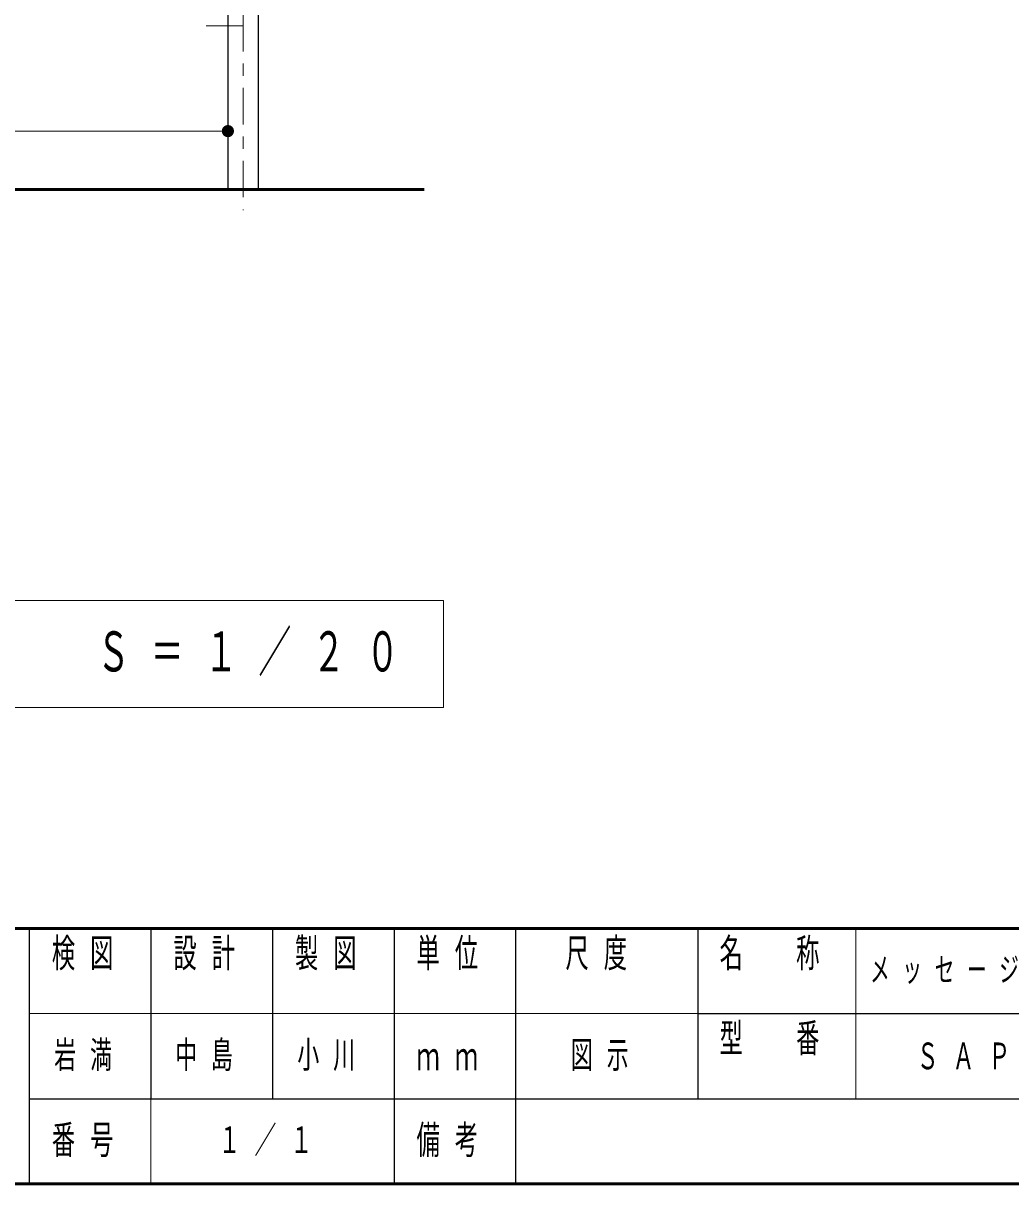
# Model space of a CAD drawing. Units: millimetres on the paper, scale 1:20. Extents: x -365 to 0, y -79 to 257.
# Drawn here: x -238 to -156.8, y 0 to 95.5 of the extents above; entities that cross this region are included whole.
import ezdxf

# ---------------------------------------------------------------- set-up
doc = ezdxf.new("R2010")
doc.units = ezdxf.units.MM
doc.linetypes.add('USER2', pattern=[6, 3, -1, 1, -1])
doc.layers.add('1_20', color=4, linetype='Continuous', lineweight=25)
doc.layers.add('NAKAMURA図枠', color=7, linetype='Continuous', lineweight=13)
doc.layers.add('99', color=7, linetype='Continuous')
doc.styles.add('ＭＳ ゴシック', font='')
doc.styles.get('ＭＳ ゴシック').set_extended_font_data('MS Gothic')

# ---------------------------------------------------------------- blocks, each defined once
blk = doc.blocks.new('filled_dot')
at = {"color": 0, "linetype": 'Continuous', "lineweight": -2, "const_width": 1.25}
blk.add_lwpolyline([(-0.625, 0, 1), (0.625, 0, 1)], format="xyb", close=True, dxfattribs=at)

msp = doc.modelspace()

# ---------------------------------------------------------------- linework, layer by layer
at = {"layer": '1_20', "color": 7, "linetype": 'USER2', "lineweight": 13}
for p, q in [((-219.914, 186.153), (-219.914, 80.092)), ((-219.951, 95.264), (-223.373, 95.264))]:
    msp.add_line(p, q, dxfattribs=at)
at = {"layer": '1_20', "color": 7}
for p, q in [((-221.164, 184.789), (-221.164, 81.789)), ((-218.664, 184.789), (-218.664, 81.789))]:
    msp.add_line(p, q, dxfattribs=at)
at = {"layer": '1_20', "color": 7, "lineweight": 13}
for p, q in [((-306.664, 86.599), (-221.164, 86.599)), ((-203.427, 47.981), (-273.727, 47.981)), ((-203.427, 39.181), (-203.427, 47.981)), ((-273.727, 39.181), (-203.427, 39.181))]:
    msp.add_line(p, q, dxfattribs=at)
at = {"layer": '1_20', "color": 7, "lineweight": 50}
msp.add_line((-306.664, 81.789), (-205.014, 81.789), dxfattribs=at)
at = {"layer": 'NAKAMURA図枠', "lineweight": 50}
for p, q in [((-365, 21), (0, 21)), ((-365, 0), (0, 0))]:
    msp.add_line(p, q, dxfattribs=at)
at = {"layer": 'NAKAMURA図枠', "lineweight": 25}
for p, q in [((-237.5, 21), (-237.5, 0)), ((-227.5, 21), (-227.5, 7)), ((-217.5, 21), (-217.5, 7)), ((-207.5, 21), (-207.5, 0)), ((-197.5, 21), (-197.5, 7)), ((-182.5, 21), (-182.5, 7)), ((-182.5, 14), (-70, 14)), ((-237.5, 7), (0, 7)), ((-197.5, 7), (-197.5, 0))]:
    msp.add_line(p, q, dxfattribs=at)
at = {"layer": 'NAKAMURA図枠'}
for p, q in [((-169.5, 21), (-169.5, 7)), ((-237.5, 14), (-182.5, 14)), ((-227.5, 7), (-227.5, 0))]:
    msp.add_line(p, q, dxfattribs=at)

# ---------------------------------------------------------------- block references
at = {"layer": '1_20', "color": 7, "lineweight": 13, "xscale": 0.4, "yscale": 0.4, "rotation": 180}
msp.add_blockref('filled_dot', (-221.164, 86.599), dxfattribs=at)

# ---------------------------------------------------------------- texts
at = {"layer": '1_20', "color": 7, "insert": (-238.577, 43.581), "char_height": 3.299, "attachment_point": 5, "style": 'ＭＳ ゴシック'}
msp.add_mtext('\\T1.64;\\W0.6;立面図（平常時）\u3000Ｓ＝１／２０', dxfattribs=at)
at = {"layer": '99', "style": 'ＭＳ ゴシック'}
for s, insert, char_height, attachment_point in [('\\T1.64;\\W0.6;メッセージサイン（ソーラー）', (-149.75, 17.5), 1.979, 5), ('\\T1.64;\\W0.6;岩満', (-232.5, 10.5), 2.199, 5), ('\\T1.64;\\W0.6;中島', (-225.5, 10.5), 2.199, 4), ('\\T1.64;\\W0.6;小川', (-212.5, 10.5), 2.199, 5), ('\\T1.64;\\W0.6;図示', (-190, 10.5), 2.199, 5), ('\\T1.64;\\W0.6;ＳＡＰ－Ａ１８０ＳＬ', (-149.75, 10.5), 2.199, 5), ('\\T1.64;\\W0.6;１／１', (-217.5, 3.5), 2.199, 5)]:
    msp.add_mtext(s, dxfattribs=dict(at, insert=insert, char_height=char_height, attachment_point=attachment_point))
at = {"layer": 'NAKAMURA図枠', "char_height": 2.346, "style": 'ＭＳ ゴシック'}
for s, insert, attachment_point in [('\\T1.64;\\W0.6;検図', (-232.5, 20.167), 2), ('\\T1.64;\\W0.6;設計', (-222.5, 20.167), 2), ('\\T1.64;\\W0.6;製図', (-212.5, 20.167), 2), ('\\T1.64;\\W0.6;単位', (-202.5, 20.167), 2), ('\\T1.64;\\W0.6;尺度', (-190.25, 20.167), 2), ('\\T1.64;\\W0.6;名\u3000称', (-176, 20.167), 2), ('\\T1.64;\\W0.6;型\u3000番', (-176, 13.167), 2), ('\\T1.64;\\W0.6;ｍｍ', (-202.5, 10.5), 5), ('\\T1.64;\\W0.6;番号', (-232.5, 3.5), 5), ('\\T1.64;\\W0.6;備考', (-202.5, 3.5), 5)]:
    msp.add_mtext(s, dxfattribs=dict(at, insert=insert, attachment_point=attachment_point))

doc.saveas('drawing.dxf')
